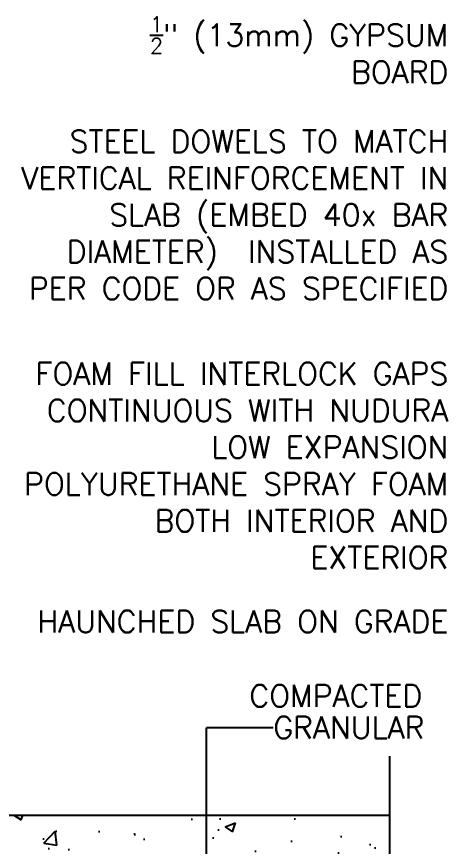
# Model space of a CAD drawing. Header units: inches. Extents: x 152.8 to 209.9, y 0.7 to 59.5.
# Drawn here: x 195.28 to 209.94, y 29.96 to 58.16 of the extents above; entities that cross this region are included whole.
import ezdxf
from ezdxf.enums import TextEntityAlignment as Align

# ---------------------------------------------------------------- set-up
doc = ezdxf.new("R2010")
doc.units = ezdxf.units.IN
doc.header["$LTSCALE"] = 0.5
doc.header["$MEASUREMENT"] = 0
for name, color, linetype in [('HATCH', 12, 'Continuous'), ('LINE50', 5, 'Continuous'), ('LINE9', 9, 'Continuous'), ('TEXT', 4, 'Continuous')]:
    doc.layers.add(name, color=color, linetype=linetype)
doc.styles.add('DIM', font='romans.shx', dxfattribs={"width": 0.7})
doc.styles.add('ROMANS', font='romans.shx', dxfattribs={"height": 1.125})
doc.styles.get("Standard").update_dxf_attribs({"font": 'romans.shx', "height": 1.125})
doc.dimstyles.new('ext_12', dxfattribs={"dimscale": 12, "dimtxt": 0.09375, "dimasz": 0.09375, "dimexe": 0.09375, "dimexo": 0.0625, "dimgap": 0.0625, "dimtad": 1, "dimdec": 1, "dimzin": 3, "dimdsep": 46, "dimlunit": 4, "dimtxsty": 'DIM', "dimcen": 0.09, "dimdle": 0.09375, "dimclrt": 4, "dimadec": 0, "dimazin": 0, "dimtfac": 1, "dimtdec": 1, "dimtmove": 2, "dimatfit": 3, "dimfxl": 1, "dimfrac": 2, "dimtolj": 1, "dimtzin": 0, "dimarcsym": 0})

msp = doc.modelspace()

# ---------------------------------------------------------------- hatches: boundary and pattern name
at = {"layer": 'HATCH'}
h = msp.add_hatch(dxfattribs=at)
h.set_pattern_fill('AR-CONC', color=256, scale=0.5, style=0)
h.set_pattern_definition([(50, (145.4896, 14.545), (3.5863, -0.31376), [0.375, -4.125]), (355, (145.4896, 14.545), (-0.69376, 3.76096), [0.3, -3.3]), (100.4514, (145.7885, 14.519), (2.89255, 3.4472), [0.3187, -3.50571]), (46.184, (145.4896, 15.545), (5.3362, -0.8276), [0.5625, -6.1875]), (96.636, (145.9343, 15.476), (4.6733, 4.8706), [0.47805, -5.25856]), (351.184, (145.4896, 15.545), (4.6733, 4.8706), [0.45, -4.95]), (21, (145.9896, 15.295), (2.98454, -2.0131), [0.375, -4.125]), (326, (145.9896, 15.295), (1.21658, 3.62575), [0.3, -3.3]), (71.4514, (146.2383, 15.1273), (4.20111, 1.61265), [0.3187, -3.50571]), (37.5, (145.4896, 14.545), (0.0608, 1.66447), [0, -3.26, 0, -3.35, 0, -3.3125]), (7.5, (145.4896, 14.545), (1.31535, 1.97206), [0, -1.91, 0, -3.185, 0, -1.2625]), (327.5, (144.3746, 14.545), (2.669112, -0.112774), [0, -1.25, 0, -3.9, 0, -5.175]), (317.5, (143.8746, 14.545), (2.91593, 0.500525), [0, -1.625, 0, -2.59, 0, -3.675])])
h.paths.add_polyline_path([(207.971, 31.024), (176.102, 31.024), (176.102, 7.024), (184.102, 7.024), (196.227, 28.024), (207.971, 28.024)])

# ---------------------------------------------------------------- linework, layer by layer
at = {"layer": 'LINE50'}
msp.add_line((176.102, 31.024), (207.971, 31.024), dxfattribs=at)
at = {"layer": 'LINE9'}
msp.add_line((207.971, 33.024), (207.971, 24.024), dxfattribs=at)
at = {"layer": 'TEXT'}
msp.add_line((204.01, 33.99), (201.744, 33.99), dxfattribs=at)
msp.add_lwpolyline([(189.689, 57.544, 0, 0.36, 0), (190.769, 57.544, 0, 0, 0), (198.021, 57.544, 0, 0, 0)], format="xyseb", dxfattribs=at)

# ---------------------------------------------------------------- texts
for s, p in [(' COMPACTED ', (202.689, 35.072)), (' GRANULAR', (203.501, 33.997))]:
    msp.add_text(s, height=0.75, dxfattribs=at).set_placement(p, align=Align.MIDDLE_LEFT)
at = {"layer": 'TEXT', "char_height": 0.75, "attachment_point": 6, "style": 'ROMANS'}
for s, insert, width in [('\\A1;{\\H0.7x;\\S1/2;}" (13mm) GYPSUM BOARD', (209.971, 57.033), 12.75211), ('\\A1;STEEL DOWELS TO MATCH VERTICAL REINFORCEMENT IN SLAB (EMBED 40x BAR DIAMETER)  INSTALLED AS PER CODE OR AS SPECIFIED', (209.971, 51.423), 16.37365), ('\\A1;FOAM FILL INTERLOCK GAPS CONTINUOUS WITH NUDURA LOW EXPANSION POLYURETHANE SPRAY FOAM BOTH INTERIOR AND EXTERIOR', (209.971, 42.901), 16.37365), ('\\A1;HAUNCHED SLAB ON GRADE', (209.971, 37.6), 16.37365)]:
    msp.add_mtext(s, dxfattribs=dict(at, insert=insert, width=width))

# ---------------------------------------------------------------- leaders
at = {"layer": 'TEXT'}
msp.add_leader([(201.744, 24.777), (201.744, 33.99)], dimstyle='ext_12', override={"dimgap": 0.0625, "dimtad": 0}, dxfattribs=at)

doc.saveas('drawing.dxf')
